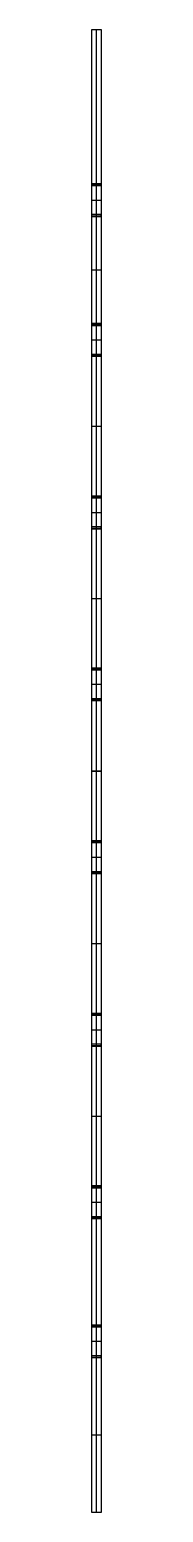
# Model space of a CAD drawing. Header units: millimetres. Extents: x 110 to 112, y -159 to 159.
import ezdxf

# ---------------------------------------------------------------- set-up
doc = ezdxf.new("R2010")
doc.units = ezdxf.units.MM
doc.header["$MEASUREMENT"] = 0
doc.layers.add('Default', color=7, linetype='Continuous', true_color=0x000000)

msp = doc.modelspace()

# ---------------------------------------------------------------- linework, layer by layer
at = {"layer": 'Default'}
for p, q in [((111, 125.95, 338), (111, 159, 338)), ((111, -159, 303), (111, 159, 303)), ((112, 125.95, 336.46), (110, 125.95, 336.46)), ((110, 125.95, 337.23), (112, 125.95, 337.23)), ((110, 125.82, 336.14), (112, 125.82, 336.14)), ((112, 125.5, 336), (110, 125.5, 336)), ((111, 125.95, 336.46), (111, 125.95, 338)), ((111, 119.41, 336), (111, 125.5, 336)), ((110, 122.46, 336), (112, 122.46, 336)), ((110, 119.41, 336), (112, 119.41, 336)), ((110, 119.09, 336.14), (112, 119.09, 336.14)), ((112, 118.96, 336.46), (110, 118.96, 336.46)), ((110, 118.96, 337.23), (112, 118.96, 337.23)), ((111, 95.97, 338), (111, 118.96, 338)), ((111, 118.96, 338), (111, 118.96, 336.46)), ((110, 107.46, 338), (112, 107.46, 338)), ((112, 95.97, 336.46), (110, 95.97, 336.46)), ((110, 95.97, 337.23), (112, 95.97, 337.23)), ((110, 95.83, 336.14), (112, 95.83, 336.14)), ((112, 95.51, 336), (110, 95.51, 336)), ((111, 95.97, 336.46), (111, 95.97, 338)), ((111, 89.43, 336), (111, 95.51, 336)), ((110, 92.47, 336), (112, 92.47, 336)), ((110, 89.43, 336), (112, 89.43, 336)), ((110, 89.11, 336.14), (112, 89.11, 336.14)), ((112, 88.97, 336.46), (110, 88.97, 336.46)), ((110, 88.97, 337.23), (112, 88.97, 337.23)), ((111, 58.95, 338), (111, 88.97, 338)), ((111, 88.97, 338), (111, 88.97, 336.46)), ((110, 73.96, 338), (112, 73.96, 338)), ((112, 58.95, 336.46), (110, 58.95, 336.46)), ((110, 58.95, 337.23), (112, 58.95, 337.23)), ((110, 58.81, 336.14), (112, 58.81, 336.14)), ((112, 58.49, 336), (110, 58.49, 336)), ((111, 58.95, 336.46), (111, 58.95, 338)), ((111, 52.41, 336), (111, 58.49, 336)), ((110, 55.45, 336), (112, 55.45, 336)), ((110, 52.41, 336), (112, 52.41, 336)), ((110, 52.09, 336.14), (112, 52.09, 336.14)), ((112, 51.95, 336.46), (110, 51.95, 336.46)), ((110, 51.95, 337.23), (112, 51.95, 337.23)), ((111, 22.09, 338), (111, 51.95, 338)), ((111, 51.95, 338), (111, 51.95, 336.46)), ((110, 37.02, 338), (112, 37.02, 338)), ((112, 22.09, 336.46), (110, 22.09, 336.46)), ((110, 22.09, 337.23), (112, 22.09, 337.23)), ((110, 21.96, 336.14), (112, 21.96, 336.14)), ((112, 21.63, 336), (110, 21.63, 336)), ((111, 22.09, 336.46), (111, 22.09, 338)), ((111, 15.55, 336), (111, 21.63, 336)), ((110, 18.59, 336), (112, 18.59, 336)), ((110, 15.55, 336), (112, 15.55, 336)), ((110, 15.23, 336.14), (112, 15.23, 336.14)), ((112, 15.09, 336.46), (110, 15.09, 336.46)), ((110, 15.09, 337.23), (112, 15.09, 337.23)), ((111, -14.98, 338), (111, 15.09, 338)), ((111, 15.09, 338), (111, 15.09, 336.46)), ((110, 0.06, 338), (112, 0.06, 338)), ((110, 0, 303), (112, 0, 303)), ((112, -14.98, 336.46), (110, -14.98, 336.46)), ((110, -14.98, 337.23), (112, -14.98, 337.23)), ((110, -15.12, 336.14), (112, -15.12, 336.14)), ((112, -15.44, 336), (110, -15.44, 336)), ((111, -14.98, 336.46), (111, -14.98, 338)), ((111, -21.52, 336), (111, -15.44, 336)), ((110, -18.48, 336), (112, -18.48, 336)), ((110, -21.52, 336), (112, -21.52, 336)), ((110, -21.84, 336.14), (112, -21.84, 336.14)), ((112, -21.98, 336.46), (110, -21.98, 336.46)), ((110, -21.98, 337.23), (112, -21.98, 337.23)), ((111, -52.01, 338), (111, -21.98, 338)), ((111, -21.98, 338), (111, -21.98, 336.46)), ((110, -37, 338), (112, -37, 338)), ((112, -52.01, 336.46), (110, -52.01, 336.46)), ((110, -52.01, 337.23), (112, -52.01, 337.23)), ((110, -52.15, 336.14), (112, -52.15, 336.14)), ((112, -52.47, 336), (110, -52.47, 336)), ((111, -52.01, 336.46), (111, -52.01, 338)), ((111, -58.55, 336), (111, -52.47, 336)), ((110, -55.51, 336), (112, -55.51, 336)), ((110, -58.55, 336), (112, -58.55, 336)), ((110, -58.88, 336.14), (112, -58.88, 336.14)), ((112, -59.01, 336.46), (110, -59.01, 336.46)), ((110, -59.01, 337.23), (112, -59.01, 337.23)), ((111, -88.98, 338), (111, -59.01, 338)), ((111, -59.01, 338), (111, -59.01, 336.46)), ((110, -74, 338), (112, -74, 338)), ((112, -88.98, 336.46), (110, -88.98, 336.46)), ((110, -88.98, 337.23), (112, -88.98, 337.23)), ((111, -88.98, 336.46), (111, -88.98, 338)), ((110, -89.12, 336.14), (112, -89.12, 336.14)), ((112, -89.44, 336), (110, -89.44, 336)), ((111, -95.52, 336), (111, -89.44, 336)), ((110, -92.48, 336), (112, -92.48, 336)), ((110, -95.52, 336), (112, -95.52, 336)), ((110, -95.85, 336.14), (112, -95.85, 336.14)), ((112, -95.98, 336.46), (110, -95.98, 336.46)), ((110, -95.98, 337.23), (112, -95.98, 337.23)), ((111, -118.83, 338), (111, -95.98, 338)), ((111, -95.98, 338), (111, -95.98, 336.46)), ((112, -118.83, 336.46), (110, -118.83, 336.46)), ((110, -118.83, 337.23), (112, -118.83, 337.23)), ((110, -118.96, 336.14), (112, -118.96, 336.14)), ((112, -119.28, 336), (110, -119.28, 336)), ((111, -118.83, 336.46), (111, -118.83, 338)), ((111, -125.37, 336), (111, -119.28, 336)), ((110, -122.32, 336), (112, -122.32, 336)), ((110, -125.37, 336), (112, -125.37, 336)), ((110, -125.69, 336.14), (112, -125.69, 336.14)), ((112, -125.82, 336.46), (110, -125.82, 336.46)), ((110, -125.82, 337.23), (112, -125.82, 337.23)), ((111, -159, 338), (111, -125.82, 338)), ((111, -125.82, 338), (111, -125.82, 336.46)), ((110, -142.41, 338), (112, -142.41, 338))]:
    msp.add_line(p, q, dxfattribs=at)
at = {"layer": 'Default', "extrusion": (1, -3.12287e-14, -3.12287e-14)}
for centre, start, end in [((125.5, 336.46, 110), 270, 0), ((-58.55, 336.46, 110), 180, 270)]:
    msp.add_arc(centre, 0.455, start, end, dxfattribs=at)
at = {"layer": 'Default', "extrusion": (1, 0, 0)}
for centre, start, end in [((125.5, 336.46, 111), 270, 360), ((119.41, 336.46, 110), 180, 270), ((119.41, 336.46, 111), 180, 270), ((119.41, 336.46, 112), 180, 270), ((95.51, 336.46, 110), 270, 0), ((95.51, 336.46, 111), 270, 360), ((95.51, 336.46, 112), 270, 0), ((89.43, 336.46, 110), 180, 270), ((89.43, 336.46, 111), 180, 270), ((89.43, 336.46, 112), 180, 270), ((58.49, 336.46, 110), 270, 360), ((58.49, 336.46, 111), 270, 360), ((58.49, 336.46, 112), 270, 0), ((52.41, 336.46, 110), 180, 270), ((52.41, 336.46, 111), 180, 270), ((52.41, 336.46, 112), 180, 270), ((21.63, 336.46, 111), 270, 360), ((21.63, 336.46, 112), 270, 0), ((15.55, 336.46, 110), 180, 270), ((15.55, 336.46, 111), 180, 270), ((15.55, 336.46, 112), 180, 270), ((-15.44, 336.46, 110), 270, 0), ((-15.44, 336.46, 111), 270, 360), ((-15.44, 336.46, 112), 270, 0), ((-21.52, 336.46, 110), 180, 270), ((-21.52, 336.46, 111), 180, 270), ((-21.52, 336.46, 112), 180, 270), ((-52.47, 336.46, 111), 270, 360), ((-52.47, 336.46, 112), 270, 0), ((-58.55, 336.46, 111), 180, 270), ((-58.55, 336.46, 112), 180, 270), ((-89.44, 336.46, 111), 270, 360), ((-89.44, 336.46, 112), 270, 0), ((-95.52, 336.46, 111), 180, 270), ((-95.52, 336.46, 112), 180, 270), ((-119.28, 336.46, 110), 270, 360), ((-119.28, 336.46, 111), 270, 360), ((-119.28, 336.46, 112), 270, 0), ((-125.37, 336.46, 110), 180, 270), ((-125.37, 336.46, 111), 180, 270), ((-125.37, 336.46, 112), 180, 270)]:
    msp.add_arc(centre, 0.455, start, end, dxfattribs=at)
at = {"layer": 'Default', "extrusion": (1, 0, -3.12287e-14)}
msp.add_arc((125.5, 336.46, 112), 0.455, 270, 0, dxfattribs=at)
at = {"layer": 'Default', "extrusion": (1, 0, 3.12287e-14)}
msp.add_arc((21.63, 336.46, 110), 0.455, 270, 0, dxfattribs=at)
at = {"layer": 'Default', "extrusion": (1, 6.24573e-14, -3.12287e-14)}
for centre in [(-52.47, 336.46, 110), (-89.44, 336.46, 110)]:
    msp.add_arc(centre, 0.455, 270, 0, dxfattribs=at)
at = {"layer": 'Default', "extrusion": (1, 7.80092e-27, -3.12287e-14)}
msp.add_arc((-95.52, 336.46, 110), 0.455, 180, 270, dxfattribs=at)
at = {"layer": 'Default'}
for points in [[(110, 159, 338), (110, 159, 320.5), (110, 159, 303)], [(110, 159, 338), (111, 159, 338), (112, 159, 338)], [(110, 159, 303), (111, 159, 303), (112, 159, 303)], [(110, 159, 320.5), (111, 159, 320.5), (112, 159, 320.5)], [(111, 159, 338), (111, 159, 320.5), (111, 159, 303)], [(112, 159, 338), (112, 159, 320.5), (112, 159, 303)], [(110, -159, 303), (110, 0, 303), (110, 159, 303)], [(110, 125.95, 338), (110, 142.48, 338), (110, 159, 338)], [(110, -159, 320.5), (110, 0, 320.5), (110, 159, 320.5)], [(112, 159, 338), (112, 142.48, 338), (112, 125.95, 338)], [(112, 159, 303), (112, 0, 303), (112, -159, 303)], [(112, 159, 320.5), (112, 0, 320.5), (112, -159, 320.5)], [(110, 125.95, 336.46), (110, 125.95, 337.23), (110, 125.95, 338)], [(112, 125.95, 338), (111, 125.95, 338), (110, 125.95, 338)], [(110, 119.41, 336), (110, 122.46, 336), (110, 125.5, 336)], [(112, 125.95, 338), (112, 125.95, 337.23), (112, 125.95, 336.46)], [(112, 125.5, 336), (112, 122.46, 336), (112, 119.41, 336)], [(110, 95.97, 338), (110, 107.46, 338), (110, 118.96, 338)], [(110, 118.96, 338), (110, 118.96, 337.23), (110, 118.96, 336.46)], [(110, 118.96, 338), (111, 118.96, 338), (112, 118.96, 338)], [(112, 118.96, 336.46), (112, 118.96, 337.23), (112, 118.96, 338)], [(112, 118.96, 338), (112, 107.46, 338), (112, 95.97, 338)], [(110, 95.97, 336.46), (110, 95.97, 337.23), (110, 95.97, 338)], [(112, 95.97, 338), (111, 95.97, 338), (110, 95.97, 338)], [(110, 89.43, 336), (110, 92.47, 336), (110, 95.51, 336)], [(112, 95.97, 338), (112, 95.97, 337.23), (112, 95.97, 336.46)], [(112, 95.51, 336), (112, 92.47, 336), (112, 89.43, 336)], [(110, 58.95, 338), (110, 73.96, 338), (110, 88.97, 338)], [(110, 88.97, 338), (110, 88.97, 337.23), (110, 88.97, 336.46)], [(110, 88.97, 338), (111, 88.97, 338), (112, 88.97, 338)], [(112, 88.97, 336.46), (112, 88.97, 337.23), (112, 88.97, 338)], [(112, 88.97, 338), (112, 73.96, 338), (112, 58.95, 338)], [(110, 58.95, 336.46), (110, 58.95, 337.23), (110, 58.95, 338)], [(112, 58.95, 338), (111, 58.95, 338), (110, 58.95, 338)], [(110, 52.41, 336), (110, 55.45, 336), (110, 58.49, 336)], [(112, 58.95, 338), (112, 58.95, 337.23), (112, 58.95, 336.46)], [(112, 58.49, 336), (112, 55.45, 336), (112, 52.41, 336)], [(110, 22.09, 338), (110, 37.02, 338), (110, 51.95, 338)], [(110, 51.95, 338), (110, 51.95, 337.23), (110, 51.95, 336.46)], [(110, 51.95, 338), (111, 51.95, 338), (112, 51.95, 338)], [(112, 51.95, 336.46), (112, 51.95, 337.23), (112, 51.95, 338)], [(112, 51.95, 338), (112, 37.02, 338), (112, 22.09, 338)], [(110, 22.09, 336.46), (110, 22.09, 337.23), (110, 22.09, 338)], [(112, 22.09, 338), (111, 22.09, 338), (110, 22.09, 338)], [(110, 15.55, 336), (110, 18.59, 336), (110, 21.63, 336)], [(112, 22.09, 338), (112, 22.09, 337.23), (112, 22.09, 336.46)], [(112, 21.63, 336), (112, 18.59, 336), (112, 15.55, 336)], [(110, -14.98, 338), (110, 0.06, 338), (110, 15.09, 338)], [(110, 15.09, 338), (110, 15.09, 337.23), (110, 15.09, 336.46)], [(110, 15.09, 338), (111, 15.09, 338), (112, 15.09, 338)], [(112, 15.09, 336.46), (112, 15.09, 337.23), (112, 15.09, 338)], [(112, 15.09, 338), (112, 0.06, 338), (112, -14.98, 338)], [(110, 0, 338), (110, 0, 320.5), (110, 0, 303)], [(112, 0, 338), (112, 0, 320.5), (112, 0, 303)], [(110, -14.98, 336.46), (110, -14.98, 337.23), (110, -14.98, 338)], [(112, -14.98, 338), (111, -14.98, 338), (110, -14.98, 338)], [(110, -21.52, 336), (110, -18.48, 336), (110, -15.44, 336)], [(112, -14.98, 338), (112, -14.98, 337.23), (112, -14.98, 336.46)], [(112, -15.44, 336), (112, -18.48, 336), (112, -21.52, 336)], [(110, -52.01, 338), (110, -37, 338), (110, -21.98, 338)], [(110, -21.98, 338), (110, -21.98, 337.23), (110, -21.98, 336.46)], [(110, -21.98, 338), (111, -21.98, 338), (112, -21.98, 338)], [(112, -21.98, 336.46), (112, -21.98, 337.23), (112, -21.98, 338)], [(112, -21.98, 338), (112, -37, 338), (112, -52.01, 338)], [(110, -52.01, 336.46), (110, -52.01, 337.23), (110, -52.01, 338)], [(112, -52.01, 338), (111, -52.01, 338), (110, -52.01, 338)], [(110, -58.55, 336), (110, -55.51, 336), (110, -52.47, 336)], [(112, -52.01, 338), (112, -52.01, 337.23), (112, -52.01, 336.46)], [(112, -52.47, 336), (112, -55.51, 336), (112, -58.55, 336)], [(110, -88.98, 338), (110, -74, 338), (110, -59.01, 338)], [(110, -59.01, 338), (110, -59.01, 337.23), (110, -59.01, 336.46)], [(110, -59.01, 338), (111, -59.01, 338), (112, -59.01, 338)], [(112, -59.01, 336.46), (112, -59.01, 337.23), (112, -59.01, 338)], [(112, -59.01, 338), (112, -74, 338), (112, -88.98, 338)], [(110, -88.98, 336.46), (110, -88.98, 337.23), (110, -88.98, 338)], [(112, -88.98, 338), (111, -88.98, 338), (110, -88.98, 338)], [(112, -88.98, 338), (112, -88.98, 337.23), (112, -88.98, 336.46)], [(110, -95.52, 336), (110, -92.48, 336), (110, -89.44, 336)], [(112, -89.44, 336), (112, -92.48, 336), (112, -95.52, 336)], [(110, -95.98, 338), (110, -95.98, 337.23), (110, -95.98, 336.46)], [(110, -95.98, 338), (111, -95.98, 338), (112, -95.98, 338)], [(110, -118.83, 338), (110, -107.4, 338), (110, -95.98, 338)], [(112, -95.98, 336.46), (112, -95.98, 337.23), (112, -95.98, 338)], [(112, -95.98, 338), (112, -107.4, 338), (112, -118.83, 338)], [(110, -118.83, 336.46), (110, -118.83, 337.23), (110, -118.83, 338)], [(112, -118.83, 338), (111, -118.83, 338), (110, -118.83, 338)], [(110, -125.37, 336), (110, -122.32, 336), (110, -119.28, 336)], [(112, -118.83, 338), (112, -118.83, 337.23), (112, -118.83, 336.46)], [(112, -119.28, 336), (112, -122.32, 336), (112, -125.37, 336)], [(110, -159, 338), (110, -142.41, 338), (110, -125.82, 338)], [(110, -125.82, 338), (110, -125.82, 337.23), (110, -125.82, 336.46)], [(110, -125.82, 338), (111, -125.82, 338), (112, -125.82, 338)], [(112, -125.82, 336.46), (112, -125.82, 337.23), (112, -125.82, 338)], [(112, -125.82, 338), (112, -142.41, 338), (112, -159, 338)], [(110, -159, 338), (110, -159, 320.5), (110, -159, 303)], [(112, -159, 338), (111, -159, 338), (110, -159, 338)], [(112, -159, 303), (111, -159, 303), (110, -159, 303)], [(112, -159, 320.5), (111, -159, 320.5), (110, -159, 320.5)], [(111, -159, 338), (111, -159, 320.5), (111, -159, 303)], [(112, -159, 338), (112, -159, 320.5), (112, -159, 303)]]:
    msp.add_open_spline(points, degree=2, dxfattribs=at)

doc.saveas('drawing.dxf')
